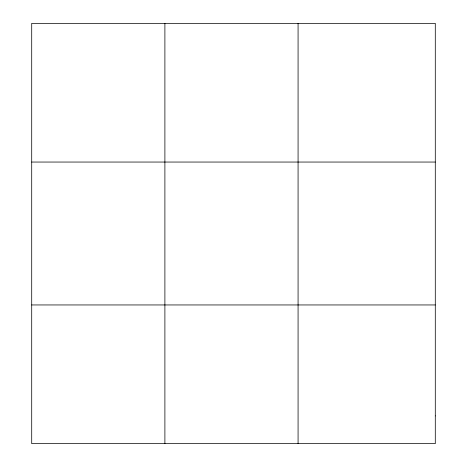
<?xml version="1.0" encoding="UTF-8"?>
<svg xmlns="http://www.w3.org/2000/svg" width="467" height="467" viewBox="0 0 467 467"><rect width="100%" height="100%" fill="white"/><g stroke="black" fill="none" stroke-linecap="round" stroke-linejoin="round"><path stroke-width="0.7" d="M164.892 23.35L164.892 443.65M298.074 23.35L298.074 443.65M31.709 162.049L435.291 162.049M31.709 304.951L435.291 304.951M435.291 415.91L435.291 443.65L31.709 443.65L31.709 23.35L435.291 23.35L435.291 415.91"/></g></svg>
